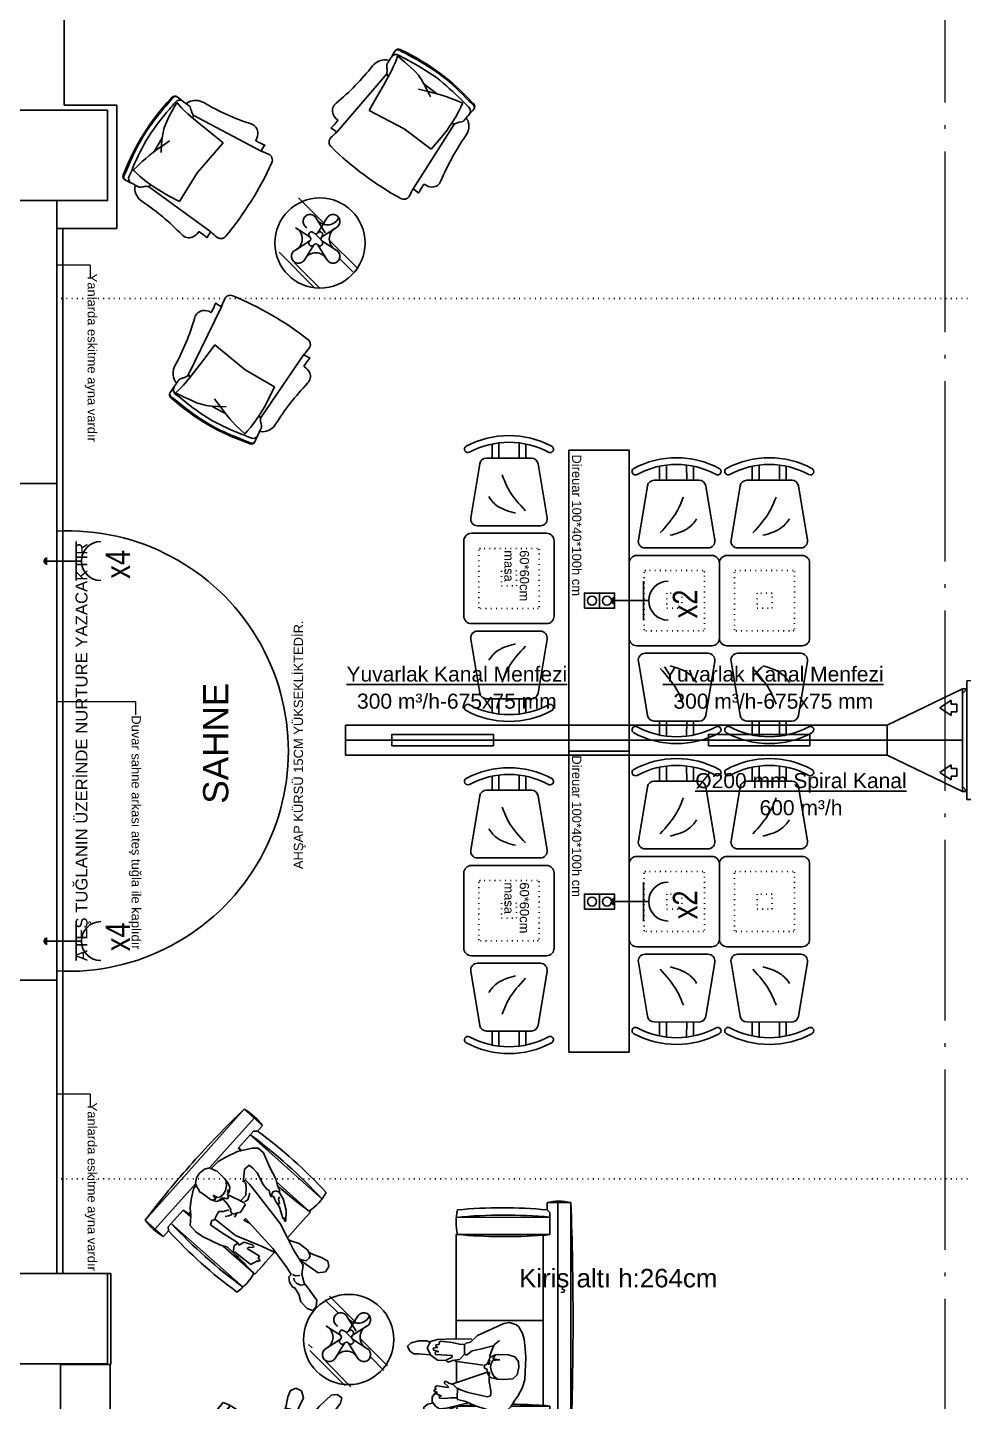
# Model space of a CAD drawing. Header units: millimetres. Extents: x 73043 to 76287, y 20714 to 23249.
# Drawn here: x 73835 to 74457, y 21350 to 22264 of the extents above; entities that cross this region are included whole.
import ezdxf

# ---------------------------------------------------------------- set-up
doc = ezdxf.new("R2010")
doc.units = ezdxf.units.MM
for name, pattern in [('ACAD_ISO04W100', [30.5, 24, -3, 0.5, -3]), ('ACAD_ISO07W100', [3.5, 0.5, -3]), ('AM_ISO08W050', [18, 12, -1.5, 3, -1.5]), ('DUZ', [0])]:
    doc.linetypes.add(name, pattern=pattern)
doc.layers.get('0').update_dxf_attribs({"color": 252})
for name, color, linetype, lineweight in [('-M-HT-EGZOZ MENFEZ', 241, 'Continuous', 30), ('-VV-EMIS-KANALI', 12, 'Continuous', 30), ('a_yazı', 252, 'Continuous', 9), ('E-Elektrik Yazı', 252, 'Continuous', 25), ('E-Priz', 252, 'Continuous', 25), ('Layer3', 252, 'Continuous', 18), ('ölçü', 252, 'DUZ', 13)]:
    doc.layers.add(name, color=color, linetype=linetype, lineweight=lineweight)
for name, color, linetype in [('-M-HT-MENFEZ YAZI', 7, 'Continuous'), ('A_WALL_BLOK-15', 252, 'Continuous'), ('Alçıpan', 252, 'Continuous'), ('ARRANGE', 1, 'Continuous'), ('BASIS', 6, 'AM_ISO08W050'), ('DETAIL', 5, 'Continuous'), ('FIX', 11, 'Continuous'), ('KİRİŞ', 252, 'Continuous'), ('OUTLINE', 3, 'Continuous'), ('tefriş', 252, 'Continuous')]:
    doc.layers.add(name, color=color, linetype=linetype)
doc.styles.add('ARIEL50M', font='Arial.ttf', dxfattribs={"height": 25})
doc.styles.get("Standard").update_dxf_attribs({"font": 'Arial.ttf'})

# ---------------------------------------------------------------- blocks, each defined once
blk = doc.blocks.new('hjdjd')
at = {"layer": 'tefriş', "ltscale": 0.03}
blk.add_lwpolyline([(24836.22, 24631.7, 0.003233), (24836.32, 24630.78, 0.406498), (24839.06, 24628.56, -0.000001), (24843.87, 24628.99, -0.000003), (24846.68, 24629.24, -0.007204), (24847.4, 24627.52, 0.251903), (24856.14, 24622.44, -0.053419), (24890.41, 24617.76, 0.307004), (24897.13, 24620.01, 0.170268), (24898.77, 24625, -0.502371), (24899.22, 24625.51, -0.027921), (24905.52, 24624.92, 0.906518), (24905.6, 24625.54), (24905.58, 24628.94, 0.886473), (24905.6, 24629.57, 0.015111), (24910.88, 24628.64, 0.434298), (24915.64, 24632.27, 0.06918), (24915.64, 24690.01, 0.434298), (24910.88, 24693.64, 0.015111), (24905.6, 24692.71, 0.886473), (24905.58, 24693.34), (24905.6, 24696.74, 0.906518), (24905.52, 24697.36, -0.027921), (24899.22, 24696.77, -0.502371), (24898.77, 24697.28, 0.170268), (24897.13, 24702.27, 0.307004), (24890.41, 24704.51, -0.053419), (24856.14, 24699.84, 0.251903), (24847.4, 24694.76, -0.007204), (24846.68, 24693.04, -0.000003), (24843.87, 24693.29, -0.000001), (24839.06, 24693.72, 0.406498), (24836.32, 24691.5, 0.003233), (24836.22, 24690.57, 0.099527)], format="xyb", close=True, dxfattribs=at)
at = {"layer": 'tefriş'}
for points in [[(24838.83, 24693.73, 0.331708), (24836.94, 24691.36, -0.017281), (24836.05, 24684.51, 0.036067), (24833.91, 24661.14, 0.036067), (24836.05, 24637.77, -0.017281), (24836.94, 24630.92, 0.331708), (24838.83, 24628.55)], [(24843.7, 24693.31, 0.364358), (24839.99, 24690.19, -0.015143), (24839.17, 24683.99, 0.035973), (24837.07, 24661.14, 0.035973), (24839.17, 24638.29, -0.015143), (24839.99, 24632.09, 0.364358), (24843.7, 24628.97, 17.567185)], [(24855.32, 24687.27, -0.000314), (24855.32, 24687.31), (24855.32, 24687.31, 0.301974), (24853.78, 24689.64, -0.007109), (24853.56, 24689.74, -0.079222), (24852.45, 24690.47, -0.011585), (24851.82, 24691.08, 0.016462), (24851.36, 24691.51, 0.022534), (24849.9, 24692.68, 0.125305), (24849.59, 24692.81, 0.019532), (24848.61, 24692.9, -0.006956), (24846.68, 24693.04)], [(24846.68, 24629.24, -0.006956), (24848.61, 24629.37, 0.019532), (24849.59, 24629.47, 0.125305), (24849.9, 24629.6, 0.022534), (24851.36, 24630.77, 0.016462), (24851.82, 24631.2, -0.011585), (24852.45, 24631.81, -0.079222), (24853.56, 24632.54, -0.007109), (24853.78, 24632.64, 0.290452), (24855.32, 24634.86, 0.290452)]]:
    blk.add_lwpolyline(points, format="xyb", dxfattribs=at)
for points in [[(24849.64, 24656.73), (24847.14, 24661.5), (24845.24, 24665.32), (24843.85, 24668.58), (24842.86, 24671.69), (24842.17, 24675.03), (24841.68, 24679.01), (24841.28, 24684.01), (24840.86, 24690.44)], [(24881.33, 24683.95), (24870.78, 24685.26), (24862.17, 24686.35), (24855.81, 24687.2), (24851.21, 24687.87), (24847.91, 24688.46), (24845.4, 24689.03), (24843.22, 24689.66), (24840.86, 24690.44)], [(24854.57, 24689.11), (24905.6, 24692.71)], [(24877.27, 24658.03), (24881.33, 24683.95)], [(24850.3, 24666.15), (24848.09, 24660.94), (24846.38, 24656.86), (24845.06, 24653.56), (24844.02, 24650.7), (24843.12, 24647.93), (24842.26, 24644.91), (24841.32, 24641.29), (24840.24, 24636.98)], [(24877.39, 24635.58), (24877.27, 24658.03)], [(24840.24, 24636.98), (24841.05, 24636.79), (24843.03, 24636.36), (24846.14, 24635.8), (24850.34, 24635.26), (24855.61, 24634.84), (24861.91, 24634.67), (24869.21, 24634.88), (24877.39, 24635.58)], [(24854.57, 24633.17), (24905.6, 24629.57)]]:
    blk.add_lwpolyline(points, dxfattribs=at)
at = {"layer": 'tefriş', "flags": 128}
blk.add_lwpolyline([(24845.49, 24654.64), (24845.26, 24665.28)], dxfattribs=at)
at = {"layer": 'tefriş'}
blk.add_arc((24902.65, 24711.45), 14.69, 254.06852, 254.67829, dxfattribs=at)
blk = doc.blocks.new('ggggg')
at = {"layer": 'tefriş'}
for p, q in [((25374.25, 24354.79), (25374.24, 24364.1)), ((25378.75, 24354.79), (25378.74, 24364.84)), ((25392.25, 24354.79), (25392.24, 24364.84)), ((25396.75, 24354.79), (25396.74, 24364.1)), ((25366.12, 24351.02), (25360.12, 24314.99)), ((25400.43, 24354.81), (25370.56, 24354.78)), ((25410.88, 24314.99), (25404.88, 24351.05)), ((25364.56, 24309.75), (25406.44, 24309.75))]:
    blk.add_line(p, q, dxfattribs=at)
for centre, radius, start, end in [((25385.5, 24309.75), 60, 61.75562, 118.24927), ((25358.17, 24360.63), 2.25, 118.24927, 298.24927), ((25385.5, 24309.75), 55.5, 61.75562, 118.24927), ((25412.83, 24360.63), 2.25, 241.75562, 61.75562), ((25370.56, 24350.28), 4.5, 90.06094, 170.54195), ((25400.44, 24350.31), 4.5, 9.44956, 90.06094), ((25364.56, 24314.25), 4.5, 170.54195, 270), ((25406.44, 24314.25), 4.5, 270, 9.44956)]:
    blk.add_arc(centre, radius, start, end, dxfattribs=at)
at = {"layer": 'tefriş', "start_tangent": (0.747759, 0.66397)}
blk.add_spline([(25374.58, 24319.75), (25385.74, 24334.02), (25390.04, 24343.61)], degree=3, dxfattribs=at)
at = {"layer": 'tefriş', "start_tangent": (0.966303, 0.257408), "end_tangent": (0.502534, 0.864558)}
blk.add_spline([(25381.23, 24318.18), (25392.79, 24322.68), (25398.85, 24329.13)], degree=3, dxfattribs=at)
blk = doc.blocks.new('tekkdq')
at = {"layer": 'tefriş'}
for p, q in [((25452.87, 22305.08), (25448.84, 22300.4)), ((25456.25, 22306.53), (25452.87, 22305.08)), ((25458.99, 22304.11), (25456.25, 22306.53)), ((25459.53, 22300), (25458.99, 22304.11)), ((25447.87, 22295.24), (25445.29, 22290.73)), ((25448.84, 22300.4), (25447.87, 22295.24)), ((25453.67, 22290.74), (25459.53, 22300)), ((25365.74, 22243.5), (25411.05, 22288.58)), ((25442.06, 22286.86), (25441.9, 22283.48)), ((25441.9, 22283.48), (25443.51, 22281.87)), ((25444, 22290.73), (25442.06, 22286.86)), ((25445.29, 22290.73), (25444, 22290.73)), ((25445.45, 22286.38), (25445.12, 22284.45)), ((25446.74, 22287.99), (25445.45, 22286.38)), ((25449.31, 22289.28), (25446.74, 22287.99)), ((25452.38, 22289.12), (25449.31, 22289.28)), ((25450.6, 22282.2), (25451.73, 22288.16)), ((25451.73, 22288.16), (25453.67, 22290.74)), ((25399.31, 22260.35), (25418.7, 22279.74)), ((25418.7, 22279.74), (25419.19, 22280.23)), ((25419.61, 22280.23), (25427.03, 22272.8)), ((25433.26, 22266.58), (25424.9, 22274.93)), ((25440.93, 22277.03), (25432.39, 22263.98)), ((25443.51, 22281.87), (25440.93, 22277.03)), ((25446.25, 22283), (25444.32, 22282.03)), ((25445.92, 22265.6), (25451.73, 22276.23)), ((25449.15, 22283), (25446.25, 22283)), ((25451.73, 22276.23), (25450.6, 22282.2)), ((25450.72, 22273.22), (25461.53, 22281.79)), ((25461.53, 22281.79), (25466.49, 22281.37)), ((25468.22, 22274.38), (25464.29, 22271.72)), ((25466.49, 22281.37), (25468.88, 22278.03)), ((25468.88, 22278.03), (25468.22, 22274.38)), ((25405.9, 22265.2), (25401.93, 22261.23)), ((25407.25, 22264.94), (25405.9, 22265.2)), ((25406.84, 22260.66), (25405.9, 22265.2)), ((25412.57, 22269.93), (25407.25, 22264.94)), ((25417.08, 22273.8), (25412.57, 22269.93)), ((25415.31, 22263.01), (25423.2, 22268.65)), ((25418.85, 22272.68), (25417.08, 22273.8)), ((25419.82, 22272.68), (25418.85, 22272.68)), ((25420.95, 22271.87), (25419.82, 22272.68)), ((25422.56, 22271.87), (25420.95, 22271.87)), ((25422.24, 22269.62), (25423.37, 22271.71)), ((25423.2, 22268.65), (25422.24, 22269.62)), ((25423.37, 22271.71), (25422.56, 22271.87)), ((25434.53, 22267.26), (25425.26, 22262.3)), ((25442.21, 22257.06), (25445.92, 22265.6)), ((25449.5, 22272.15), (25449.6, 22272.18)), ((25449.6, 22272.18), (25453.98, 22273.45)), ((25455.41, 22266.32), (25450.03, 22261.78)), ((25453.98, 22273.45), (25456, 22271.7)), ((25456.79, 22269.94), (25455.41, 22266.32)), ((25456, 22271.7), (25456.79, 22269.94)), ((25458.78, 22269.43), (25456.27, 22267.94)), ((25464.29, 22271.72), (25458.78, 22269.43)), ((25397.58, 22259.78), (25385.98, 22253.33)), ((25401.93, 22261.23), (25397.58, 22259.78)), ((25398.7, 22251.56), (25409.02, 22258.65)), ((25409.3, 22259.1), (25406.84, 22260.66)), ((25425.26, 22262.3), (25407.89, 22254.08)), ((25409.02, 22258.65), (25409.3, 22259.1)), ((25409.3, 22259.1), (25410.15, 22260.43)), ((25410.15, 22260.43), (25413.37, 22258.82)), ((25413.37, 22258.82), (25418.85, 22260.75)), ((25415.95, 22262.36), (25415.31, 22263.01)), ((25419.49, 22262.36), (25415.95, 22262.36)), ((25418.85, 22260.75), (25419.82, 22261.72)), ((25419.82, 22261.72), (25419.49, 22262.36)), ((25432.39, 22263.98), (25423.2, 22252.86)), ((25438.02, 22247.71), (25442.21, 22257.06)), ((25442.38, 22257.45), (25453.04, 22246.79)), ((25444.61, 22259.69), (25442.86, 22258.56)), ((25450.03, 22261.78), (25444.61, 22259.69)), ((25348.66, 22240.37), (25360.16, 22251.87)), ((25360.16, 22251.87), (25363.65, 22248.38)), ((25363.65, 22248.38), (25363.52, 22245.72)), ((25381.79, 22250.1), (25378.24, 22245.59)), ((25385.98, 22253.33), (25381.79, 22250.1)), ((25391.77, 22245.92), (25398.7, 22251.56)), ((25407.89, 22254.08), (25395.32, 22242.7)), ((25423.2, 22252.86), (25415.23, 22243.03)), ((25423.02, 22225.95), (25438.02, 22247.71)), ((25458.34, 22241.49), (25450.91, 22248.92)), ((25418.48, 22170.55), (25348.66, 22240.37)), ((25383.54, 22218.03), (25354.93, 22246.64)), ((25363.52, 22245.72), (25374.1, 22235.14)), ((25374.1, 22235.14), (25378.95, 22239.99)), ((25377.86, 22238.21), (25374.1, 22235.14)), ((25374.1, 22235.14), (25377.86, 22237.79)), ((25377.86, 22237.79), (25379.04, 22236.61)), ((25378.24, 22245.59), (25378.74, 22242.61)), ((25378.74, 22242.61), (25379.03, 22238.98)), ((25379.03, 22238.98), (25379.04, 22233.83)), ((25392.9, 22243.18), (25391.77, 22245.92)), ((25395.32, 22242.7), (25392.9, 22243.18)), ((25395, 22242.05), (25396.61, 22239.15)), ((25396.61, 22239.15), (25397.73, 22237.38)), ((25397.73, 22237.38), (25400.95, 22237.7)), ((25400.95, 22237.7), (25404.5, 22236.74)), ((25404.34, 22240.77), (25401.92, 22240.93)), ((25406.27, 22239.8), (25404.34, 22240.77)), ((25405.63, 22237.87), (25407.08, 22239.64)), ((25405.95, 22236.58), (25405.63, 22237.87)), ((25407.08, 22239.64), (25412.23, 22238.67)), ((25409.66, 22239), (25408.21, 22241.73)), ((25412.23, 22238.67), (25415.78, 22233.84)), ((25414.13, 22244.09), (25418.17, 22246.65)), ((25414.13, 22244.09), (25415.23, 22243.03)), ((25437.35, 22220.08), (25457.85, 22240.59)), ((25439.63, 22241.91), (25438.17, 22236.91)), ((25440.11, 22244.65), (25439.63, 22241.91)), ((25440.76, 22243.68), (25440.11, 22244.65)), ((25441.08, 22246.26), (25440.76, 22243.68)), ((25441.07, 22231.44), (25442.53, 22239.01)), ((25442.05, 22246.26), (25441.08, 22246.26)), ((25442.53, 22239.01), (25442.05, 22246.26)), ((25457.85, 22240.59), (25458.34, 22241.08)), ((25379.04, 22233.83), (25379.95, 22228.37)), ((25392.66, 22229.18), (25388.22, 22225.29)), ((25396.76, 22230.61), (25392.66, 22229.18)), ((25393.79, 22229.57), (25392.66, 22229.18)), ((25393.79, 22229.57), (25396.33, 22229.13)), ((25396.33, 22229.13), (25394.7, 22226.4)), ((25399.66, 22229.97), (25396.76, 22230.61)), ((25398.32, 22229.83), (25400.93, 22228.31)), ((25401.77, 22228.55), (25399.66, 22229.97)), ((25401.11, 22229.49), (25403.85, 22232.87)), ((25403.85, 22229.33), (25401.77, 22228.55)), ((25403.85, 22232.87), (25405.95, 22236.58)), ((25404.73, 22228.65), (25403.85, 22229.33)), ((25404.2, 22226.46), (25404.73, 22228.65)), ((25414.33, 22232.07), (25405.14, 22227.07)), ((25413.04, 22230.78), (25416.26, 22227.56)), ((25415.78, 22233.84), (25414.33, 22232.07)), ((25415.13, 22231.91), (25417.55, 22230.78)), ((25417.55, 22230.78), (25419, 22226.43)), ((25466.69, 22232.93), (25421.61, 22187.63)), ((25433.18, 22229.66), (25432.37, 22227.57)), ((25434.46, 22226.44), (25433.04, 22229.3)), ((25434.79, 22229.34), (25433.18, 22229.66)), ((25435.27, 22231.11), (25434.79, 22229.34)), ((25436.24, 22233.37), (25435.27, 22231.11)), ((25437.05, 22234.5), (25436.24, 22233.37)), ((25438.17, 22236.91), (25437.05, 22234.5)), ((25437.39, 22234.6), (25438.29, 22234.52)), ((25438.29, 22233.37), (25437.88, 22231.49)), ((25437.88, 22231.49), (25438.54, 22230.02)), ((25438.29, 22234.52), (25438.29, 22233.37)), ((25438.54, 22226.77), (25441.07, 22231.44)), ((25379.95, 22228.37), (25381.97, 22221.39)), ((25381.97, 22221.39), (25383.8, 22219.12)), ((25384.35, 22220.78), (25383.38, 22217.88)), ((25385.48, 22222.55), (25384.35, 22220.78)), ((25388.22, 22225.29), (25385.48, 22223.52)), ((25385.48, 22223.52), (25385.48, 22222.55)), ((25394.7, 22226.4), (25397.28, 22228.17)), ((25397.28, 22228.17), (25399.32, 22227.77)), ((25399.32, 22227.77), (25401.23, 22226.41)), ((25401.23, 22226.41), (25403.13, 22223.69)), ((25403.13, 22223.69), (25403.81, 22220.56)), ((25403.81, 22220.56), (25403.6, 22216.95)), ((25405.62, 22224.33), (25404.2, 22226.46)), ((25404.41, 22225.05), (25405.06, 22223.09)), ((25404.98, 22219.18), (25405.94, 22221.75)), ((25405.94, 22221.75), (25405.62, 22224.33)), ((25416.74, 22219.66), (25415.93, 22219.18)), ((25416.26, 22227.56), (25416.9, 22223.05)), ((25416.9, 22223.05), (25416.74, 22219.66)), ((25416.74, 22217.73), (25419.15, 22220.47)), ((25419.15, 22220.47), (25423.02, 22225.95)), ((25428.18, 22221.12), (25424.79, 22213.22)), ((25430.6, 22224.5), (25428.18, 22221.12)), ((25432.05, 22225.31), (25430.6, 22224.5)), ((25432.37, 22227.57), (25432.05, 22225.31)), ((25436.4, 22225.8), (25434.46, 22226.44)), ((25438.54, 22226.77), (25436.4, 22225.8)), ((25436.88, 22217.9), (25437.85, 22222.41)), ((25437.85, 22222.41), (25438.98, 22226.12)), ((25438.98, 22226.12), (25438.33, 22227.09)), ((25383.38, 22217.88), (25384.35, 22214.33)), ((25384.35, 22214.33), (25386.44, 22211.27)), ((25386.44, 22211.27), (25389.82, 22208.86)), ((25396.59, 22209.83), (25397.72, 22210.63)), ((25397.72, 22210.63), (25398.04, 22210.31)), ((25398.04, 22210.31), (25400.3, 22212.89)), ((25400.3, 22212.89), (25402.88, 22215.79)), ((25402.88, 22215.79), (25403.6, 22216.95)), ((25403.6, 22216.95), (25404.98, 22219.18)), ((25415.29, 22217.25), (25415.13, 22218.7)), ((25415.13, 22218.7), (25416.74, 22217.73)), ((25416.12, 22213.25), (25415.29, 22217.25)), ((25416.46, 22210.31), (25416.12, 22213.25)), ((25419.63, 22207.74), (25416.46, 22210.31)), ((25424.79, 22213.22), (25422, 22209.99)), ((25433.33, 22210.16), (25436.88, 22217.9)), ((25389.82, 22208.86), (25393.21, 22208.05)), ((25393.21, 22208.05), (25396.59, 22209.83)), ((25424.75, 22176.82), (25393.36, 22208.21)), ((25394.25, 22208.6), (25394.53, 22208.36)), ((25394.53, 22208.36), (25399.15, 22204.21)), ((25399.15, 22204.21), (25404.48, 22201.72)), ((25404.48, 22201.72), (25412.38, 22198.23)), ((25422, 22209.99), (25419.63, 22207.74)), ((25429.78, 22200.17), (25433.33, 22210.16)), ((25412.38, 22198.23), (25422.37, 22196.63)), ((25413.25, 22195.99), (25414.58, 22197.88)), ((25414.77, 22197.85), (25413.25, 22195.99)), ((25413.25, 22195.99), (25414.86, 22197.6)), ((25423.83, 22185.41), (25413.25, 22195.99)), ((25422.37, 22196.63), (25426.23, 22196.95)), ((25426.23, 22196.95), (25429.78, 22200.17)), ((25426.49, 22185.53), (25423.83, 22185.41)), ((25429.98, 22182.05), (25426.49, 22185.53)), ((25418.48, 22170.55), (25429.98, 22182.05))]:
    blk.add_line(p, q, dxfattribs=at)
for centre, radius, start, end in [((25614.08, 22041.15), 325.06, 129.60692, 140.39308), ((25632.59, 22020.56), 347.73, 129.57793, 140.1234), ((25387.95, 22260.84), 36.1, 31.58033, 58.41967), ((25162.65, 22492.16), 332.69, 316.98546, 320.32145), ((25419.4, 22280.02), 0.296, 45, 135), ((25377.78, 22222.75), 34.03, 121.17755, 148.82245), ((25820.18, 22642.07), 619.43, 220.42878, 225), ((25378.07, 22238), 0.296, 130.67973, 225), ((25151.21, 22501.93), 347.73, 310.67973, 311.00486), ((25680.04, 21973.1), 347.73, 129.71491, 134.12673), ((25438.95, 22209.84), 36.1, 31.58033, 58.41967), ((25458.13, 22241.28), 0.296, 315, 45), ((25198.67, 22454.48), 347.73, 309.8766, 320.42207), ((25219.26, 22435.97), 325.06, 309.60692, 320.39308), ((25820.18, 22642.07), 619.43, 225, 229.57122), ((25400.86, 22199.67), 34.03, 301.17755, 328.82245)]:
    blk.add_arc(centre, radius, start, end, dxfattribs=at)
blk = doc.blocks.new('bbbbb')
at = {"layer": 'tefriş'}
for p, q in [((25647.8, 22387.8), (25647.8, 22383)), ((25663.65, 22387.8), (25647.8, 22387.8)), ((25655.01, 22387.8), (25655.01, 22231.33)), ((25663.65, 22387.8), (25663.65, 22231.33)), ((25587.43, 22378.03), (25649.72, 22378.2)), ((25647.8, 22383), (25649.72, 22381.25)), ((25649.72, 22381.25), (25649.72, 22366.67)), ((25567.16, 22371.25), (25565.85, 22369.38)), ((25565.85, 22369.38), (25565.85, 22367.31)), ((25565.85, 22367.31), (25568.48, 22365.25)), ((25571.29, 22372.56), (25567.16, 22371.25)), ((25576.36, 22371.25), (25571.29, 22372.56)), ((25571.48, 22363.75), (25573.54, 22366.56)), ((25573.54, 22366.56), (25576.36, 22368.44)), ((25586.87, 22366.94), (25576.36, 22371.25)), ((25576.36, 22368.44), (25580.86, 22367.88)), ((25580.86, 22367.88), (25588.18, 22366.19)), ((25588.24, 22366.67), (25587.57, 22366.67)), ((25588.18, 22366.19), (25594.93, 22364.69)), ((25601.1, 22366.67), (25588.24, 22366.67)), ((25599.62, 22366.19), (25593.81, 22363.57)), ((25607.69, 22368.81), (25599.62, 22366.19)), ((25613.88, 22369.75), (25607.69, 22368.81)), ((25621.39, 22369.19), (25613.88, 22369.75)), ((25623.64, 22366.94), (25621.39, 22369.19)), ((25626.41, 22362.63), (25623.64, 22366.94)), ((25649.72, 22366.67), (25623.82, 22366.67)), ((25645.02, 22366.19), (25649.72, 22366.67)), ((25649.72, 22366.67), (25645.31, 22365.9)), ((25645.31, 22365.9), (25645.31, 22253.23)), ((25568.48, 22365.25), (25571.48, 22364.5)), ((25571.48, 22360.57), (25571.48, 22363.75)), ((25573.73, 22357.57), (25571.48, 22360.57)), ((25574.86, 22357.57), (25572.79, 22356.63)), ((25572.79, 22356.63), (25572.79, 22355.69)), ((25573.92, 22358.5), (25573.73, 22357.94)), ((25573.73, 22357.94), (25574.86, 22357.57)), ((25577.67, 22359.63), (25573.92, 22358.5)), ((25576.36, 22361.32), (25575.98, 22360.19)), ((25575.98, 22360.19), (25577.67, 22359.63)), ((25579.92, 22361.5), (25576.36, 22361.32)), ((25583.86, 22361.13), (25579.92, 22361.5)), ((25587.99, 22361.08), (25583.86, 22361.13)), ((25588.37, 22362.25), (25587.99, 22361.13)), ((25587.99, 22361.13), (25588.18, 22354.57)), ((25593.81, 22363.57), (25588.37, 22362.25)), ((25590.24, 22355.69), (25595.31, 22357.57)), ((25595.31, 22357.57), (25604.32, 22359.44)), ((25604.32, 22359.44), (25608.07, 22360.38)), ((25608.07, 22360.38), (25609.76, 22360)), ((25609.76, 22360), (25610.32, 22359.07)), ((25610.32, 22359.07), (25610.51, 22356.25)), ((25628.33, 22360), (25626.41, 22362.63)), ((25631.39, 22354.19), (25628.33, 22360)), ((25572.79, 22355.69), (25574.11, 22355.5)), ((25574.11, 22355.5), (25573.17, 22354.19)), ((25573.17, 22354.19), (25574.48, 22353.07)), ((25574.48, 22353.07), (25581.99, 22354.19)), ((25582.18, 22353.63), (25579.36, 22351)), ((25579.36, 22351), (25579.74, 22350.25)), ((25579.74, 22350.25), (25580.86, 22350.25)), ((25580.86, 22350.25), (25582.55, 22351.38)), ((25581.99, 22354.19), (25582.18, 22353.63)), ((25582.55, 22351.38), (25585.36, 22352.13)), ((25607.51, 22344.26), (25584.43, 22351.94)), ((25585.36, 22352.13), (25588.16, 22355.09)), ((25587.49, 22336.9), (25587.68, 22350.86)), ((25588.18, 22354.57), (25590.24, 22355.69)), ((25609.94, 22347.44), (25608.63, 22345.57)), ((25610.51, 22356.25), (25609.38, 22350.44)), ((25609.38, 22350.44), (25609.38, 22347.26)), ((25614.91, 22348.67), (25609.94, 22347.44)), ((25612.5, 22346.54), (25614.91, 22348.67)), ((25619.14, 22348.94), (25614.91, 22348.67)), ((25625.14, 22348.38), (25619.14, 22348.94)), ((25627.96, 22345.76), (25625.14, 22348.38)), ((25632.98, 22348.94), (25631.39, 22354.19)), ((25633.62, 22333.94), (25632.98, 22348.94)), ((25605.25, 22339.38), (25586.49, 22336.76)), ((25606.19, 22341.26), (25606, 22340.13)), ((25606, 22340.13), (25606.75, 22339.01)), ((25607.88, 22342.01), (25606.19, 22341.26)), ((25606.75, 22339.01), (25607.88, 22338.63)), ((25608.63, 22345.57), (25607.69, 22342.76)), ((25607.69, 22342.76), (25607.88, 22342.01)), ((25607.88, 22338.63), (25608.82, 22336.76)), ((25608.9, 22343.78), (25609.83, 22345.63)), ((25609.83, 22336.09), (25609.06, 22339.01)), ((25610.19, 22340.57), (25610.77, 22343.84)), ((25610.58, 22338.26), (25610.19, 22340.57)), ((25611.83, 22336.16), (25610.58, 22338.26)), ((25610.77, 22343.84), (25612.5, 22346.54)), ((25629.08, 22340.88), (25627.96, 22345.76)), ((25628.9, 22336.94), (25629.08, 22340.88)), ((25556.47, 22330.01), (25554.97, 22326.82)), ((25559.28, 22331.88), (25556.47, 22330.01)), ((25562.29, 22331.88), (25559.28, 22331.88)), ((25569.98, 22332.44), (25562.29, 22331.88)), ((25570.54, 22332.63), (25568.1, 22328.13)), ((25574.86, 22336.01), (25570.54, 22332.63)), ((25572.23, 22329.45), (25572.04, 22327.95)), ((25575.8, 22330.2), (25572.23, 22329.45)), ((25573.73, 22332.26), (25573.36, 22331.32)), ((25573.36, 22331.32), (25573.54, 22330.38)), ((25573.54, 22330.38), (25575.8, 22330.2)), ((25584.8, 22332.82), (25573.73, 22332.26)), ((25580.86, 22336.19), (25574.86, 22336.01)), ((25582.36, 22337.32), (25581.05, 22336.76)), ((25581.05, 22336.76), (25581.05, 22335.82)), ((25581.05, 22335.82), (25584.8, 22333.94)), ((25584.99, 22336.19), (25582.36, 22337.32)), ((25584.8, 22333.94), (25584.8, 22332.82)), ((25589.49, 22335.63), (25584.99, 22336.19)), ((25592.87, 22332.07), (25589.49, 22335.63)), ((25594.18, 22332.63), (25592.87, 22332.07)), ((25592.87, 22332.07), (25592.87, 22325.88)), ((25598.12, 22329.82), (25594.18, 22332.63)), ((25603.38, 22328.7), (25598.12, 22329.82)), ((25608.82, 22336.76), (25609.94, 22333.94)), ((25609.57, 22333.57), (25611.07, 22329.45)), ((25609.94, 22333.94), (25613.58, 22332.56)), ((25611.07, 22329.45), (25612.57, 22325.88)), ((25611.73, 22335.19), (25616.5, 22335.85)), ((25613.58, 22332.56), (25611.73, 22335.19)), ((25616.5, 22335.85), (25611.83, 22336.16)), ((25613.58, 22332.56), (25617.45, 22332.26)), ((25617.45, 22332.26), (25622.14, 22332.44)), ((25622.14, 22332.44), (25626.46, 22333.76)), ((25626.46, 22333.76), (25628.9, 22336.94)), ((25633.17, 22328.32), (25633.62, 22333.94)), ((25554.97, 22326.82), (25557.41, 22324.57)), ((25557.41, 22324.57), (25562.66, 22323.26)), ((25562.66, 22323.26), (25567.73, 22323.07)), ((25567.73, 22323.07), (25570.12, 22324.1)), ((25568.1, 22328.13), (25570.35, 22323.63)), ((25570.35, 22323.63), (25574.86, 22322.32)), ((25572.04, 22327.95), (25572.98, 22327.76)), ((25572.98, 22327.76), (25575.23, 22327.57)), ((25575.23, 22327.57), (25573.92, 22326.82)), ((25573.92, 22326.82), (25573.92, 22325.88)), ((25573.92, 22325.88), (25576.17, 22325.51)), ((25574.86, 22322.32), (25585.36, 22321.76)), ((25576.17, 22325.51), (25575.98, 22324.57)), ((25575.98, 22324.57), (25576.73, 22323.45)), ((25576.73, 22323.45), (25584.61, 22324.38)), ((25584.61, 22324.38), (25589.49, 22325.32)), ((25585.36, 22321.76), (25597.75, 22322.13)), ((25587.28, 22252.75), (25587.28, 22321.82)), ((25589.49, 22325.32), (25593.18, 22325.58)), ((25592.87, 22325.88), (25594, 22324.76)), ((25594, 22324.76), (25596.81, 22324.01)), ((25596.81, 22324.01), (25601.5, 22319.51)), ((25612.01, 22326.45), (25603.38, 22328.7)), ((25612.57, 22325.88), (25616.14, 22322.88)), ((25631.37, 22318.33), (25632.65, 22322.13)), ((25632.65, 22322.13), (25633.17, 22328.32)), ((25601.5, 22319.51), (25619.14, 22311.64)), ((25619.14, 22311.64), (25622.89, 22311.07)), ((25622.89, 22311.07), (25627.53, 22312.63)), ((25627.53, 22312.63), (25629.12, 22313.95)), ((25629.12, 22313.95), (25631.37, 22318.33)), ((25645.31, 22309.72), (25587.28, 22309.72)), ((25587.28, 22252.75), (25587.28, 22262.99)), ((25587.28, 22252.75), (25587.28, 22260.06)), ((25588.24, 22252.46), (25587.57, 22252.46)), ((25649.72, 22252.46), (25588.24, 22252.46)), ((25645.02, 22252.94), (25649.72, 22252.46)), ((25649.72, 22252.46), (25645.31, 22253.23)), ((25649.72, 22237.88), (25649.72, 22252.46)), ((25587.43, 22241.1), (25649.72, 22240.94)), ((25647.8, 22236.13), (25649.72, 22237.88)), ((25647.8, 22231.33), (25647.8, 22236.13)), ((25663.65, 22231.33), (25647.8, 22231.33))]:
    blk.add_line(p, q, dxfattribs=at)
for centre, radius, start, end in [((25618.02, 22067.57), 316.83, 84.60692, 95.39308), ((25655.73, 22355.59), 33.17, 76.17755, 103.82245), ((23540.4, 22309.57), 2124.69, 357.88978, 2.11022), ((25622.47, 22374.83), 35.18, 166.58033, 193.41967), ((25619.46, 22040.62), 338.93, 84.8766, 95.42207), ((25587.57, 22366.38), 0.288, 90, 180), ((25619.46, 22704.15), 338.93, 264.71491, 266.64052), ((25619.46, 22704.15), 338.93, 270.8877, 274.32027), ((25645.02, 22365.9), 0.288, 0, 94.32027), ((25587.57, 22252.75), 0.288, 180, 270), ((25622.47, 22244.3), 35.18, 166.58033, 193.41967), ((25619.46, 21914.98), 338.93, 85.67973, 95.28509), ((25645.02, 22253.23), 0.288, 265.67973, 0), ((25619.46, 22578.51), 338.93, 264.57793, 275.1234), ((25618.02, 22551.56), 316.83, 264.60692, 275.39308), ((25655.73, 22263.54), 33.17, 256.17755, 283.82245)]:
    blk.add_arc(centre, radius, start, end, dxfattribs=at)
blk = doc.blocks.new('prz')
at = {"layer": 'tefriş'}
blk.add_line((29350.65, 22506.22), (29350.65, 22516.22), dxfattribs=at)
blk.add_lwpolyline([(29340.65, 22516.22), (29340.65, 22506.22), (29360.65, 22506.22), (29360.65, 22516.22), (29340.65, 22516.22)], dxfattribs=at)
for centre in [(29345.65, 22511.22), (29355.65, 22511.22)]:
    blk.add_circle(centre, 3, dxfattribs=at)
blk = doc.blocks.new('FDUM36KXE6F')
for p, q in [((-264.8, -422), (-239.5, -422)), ((-214.2, -496.5), (-264.8, -422)), ((-239.5, -384.8), (-239.5, -422)), ((-239.5, -384.8), (-188.9, -384.8)), ((-163.6, -422), (-214.2, -496.5)), ((-188.9, -422), (-188.9, -384.8)), ((-188.9, -422), (-163.6, -422)), ((188.9, -422), (163.6, -422)), ((163.6, -422), (214.2, -496.5)), ((239.5, -384.8), (188.9, -384.8)), ((188.9, -422), (188.9, -384.8)), ((214.2, -496.5), (264.8, -422)), ((239.5, -384.8), (239.5, -422)), ((264.8, -422), (239.5, -422))]:
    blk.add_line(p, q)
at = {"layer": 'ARRANGE', "color": 1, "linetype": 'Continuous'}
blk.add_circle((0, 0), 19.5, dxfattribs=at)
at = {"layer": 'BASIS', "color": 6, "linetype": 'AM_ISO08W050'}
for p, q in [((-393, 289.5), (-404.6, 289.5)), ((-393, 289.5), (-393, 301.1)), ((-393, 289.5), (-381.4, 289.5)), ((-393, 289.5), (-393, 277.9)), ((393, 289.5), (381.4, 289.5)), ((393, 289.5), (393, 301.1)), ((393, 289.5), (404.6, 289.5)), ((393, 289.5), (393, 277.9)), ((-393, -182.5), (-404.6, -182.5)), ((-393, -182.5), (-393, -170.9)), ((-393, -182.5), (-381.4, -182.5)), ((-393, -182.5), (-393, -194.1)), ((393, -182.5), (381.4, -182.5)), ((393, -182.5), (393, -170.9)), ((393, -182.5), (404.6, -182.5)), ((393, -182.5), (393, -194.1))]:
    blk.add_line(p, q, dxfattribs=at)
at = {"layer": 'DETAIL', "color": 5, "linetype": 'Continuous'}
for p, q in [((-425, 314.5), (-425, 295.5)), ((-395, 314.5), (-425, 314.5)), ((-425, 295.5), (-395, 295.5)), ((-425, 283.5), (-425, 264.5)), ((-425, 283.5), (-395, 283.5)), ((-422.7, 295.5), (-422.7, 314.5)), ((-422.7, 264.5), (-422.7, 283.5)), ((-395, 41.3), (-395, 317.5)), ((-395, 317.5), (395, 317.5)), ((-330, 347.5), (-331.2, 347.5)), ((-331.2, 347.5), (-331.2, 317.5)), ((-330, 317.5), (-330, 347.5)), ((-329.1, 317.5), (-299.1, 347.5)), ((-299.1, 347.5), (299.1, 347.5)), ((299.1, 347.5), (329.1, 317.5)), ((330, 337.5), (331.2, 337.5)), ((330, 317.5), (330, 337.5)), ((331.2, 317.5), (331.2, 337.5)), ((395, -239.7), (395, 317.5)), ((395, 314.5), (424.2, 314.5)), ((424.2, 295.5), (395, 295.5)), ((395, 283.5), (424.2, 283.5)), ((421.9, 295.5), (421.9, 314.5)), ((421.9, 270), (421.9, 283.5)), ((424.2, 295.5), (424.2, 314.5)), ((424.2, 270), (424.2, 283.5)), ((-425, 264.5), (-395, 264.5)), ((395, 270), (456, 270)), ((456, -30), (456, 270)), ((456.1, 121.2), (456.1, 10.9)), ((-395, -200.5), (-395, 50.3)), ((-395, 38.5), (395, 38.5)), ((395, 53.8), (417.5, 53.8)), ((417.5, 53.8), (417.5, -30)), ((233, -77.7), (233, -107.7)), ((313, -57.7), (253, -57.7)), ((333, -107.7), (333, -77.7)), ((395, -30), (456, -30)), ((399, -81.5), (395, -81.5)), ((399, -73), (444, -73)), ((399, -118), (399, -73)), ((444, -69), (602, -69)), ((444, -122), (444, -69)), ((602, -122), (602, -69)), ((602, -79.5), (659, -79.5)), ((659, -111.5), (659, -79.5)), ((-425, -157.5), (-425, -176.5)), ((-395, -157.5), (-425, -157.5)), ((-425, -176.5), (-395, -176.5)), ((-422.7, -176.5), (-422.7, -157.5)), ((253, -127.7), (313, -127.7)), ((399, -109.5), (395, -109.5)), ((395, -135.3), (408.5, -135.3)), ((395, -163.3), (408.5, -163.3)), ((414, -176.5), (395, -176.5)), ((414, -179.8), (395, -179.8)), ((399, -118), (444, -118)), ((408.5, -163.3), (408.5, -135.3)), ((408.5, -137.7), (413.3, -137.7)), ((408.5, -161), (413.3, -161)), ((413.3, -161), (413.3, -137.7)), ((415, -147.2), (413.3, -147.2)), ((415, -159.8), (413.3, -159.8)), ((414, -212.5), (414, -172.5)), ((442, -172.5), (414, -172.5)), ((415, -166.5), (415, -140.5)), ((433, -140.5), (415, -140.5)), ((433, -166.5), (415, -166.5)), ((422.7, -172.5), (422.7, -166.5)), ((425, -172.5), (425, -166.5)), ((433, -166.5), (433, -140.5)), ((442, -212.5), (442, -172.5)), ((444, -122), (602, -122)), ((602, -111.5), (659, -111.5)), ((-425, -188.5), (-425, -207.5)), ((-425, -188.5), (-395, -188.5)), ((-425, -207.5), (-396.7, -207.5)), ((-422.7, -207.5), (-422.7, -188.5)), ((-396.7, -200.5), (-396.7, -240.5)), ((-396.7, -200.5), (-354.7, -200.5)), ((-396.7, -240.5), (-354.7, -240.5)), ((-395, -317.5), (-395, -240.5)), ((-354.7, -200.5), (-354.7, -240.5)), ((354.5, -239.7), (396.5, -239.7)), ((354.5, -279.7), (354.5, -239.7)), ((414, -205.2), (395, -205.2)), ((395, -207.5), (414, -207.5)), ((396.5, -279.7), (396.5, -239.7)), ((414, -212.5), (442, -212.5)), ((-395, -317.5), (395, -317.5)), ((-341.2, -317.5), (-341.2, -347.5)), ((-340, -347.5), (-341.2, -347.5)), ((-340, -317.5), (-340, -347.5)), ((-309.1, -347.5), (-339.1, -317.5)), ((-309.1, -347.5), (309.1, -347.5)), ((339.1, -317.5), (309.1, -347.5)), ((340, -317.5), (340, -347.5)), ((340, -347.5), (341.2, -347.5)), ((341.2, -347.5), (341.2, -317.5)), ((354.5, -279.7), (396.5, -279.7)), ((395, -317.5), (395, -279.7))]:
    blk.add_line(p, q, dxfattribs=at)
for centre, start, end in [((253, -77.7), 90, 180), ((313, -77.7), 0, 90), ((253, -107.7), 180, 270), ((313, -107.7), 270, 0)]:
    blk.add_arc(centre, 20, start, end, dxfattribs=at)
at = {"layer": 'FIX', "color": 11, "linetype": 'Continuous'}
for centre in [(-393, 289.5), (393, 289.5), (-393, -182.5), (393, -182.5)]:
    blk.add_circle(centre, 6, dxfattribs=at)
at = {"layer": 'OUTLINE', "color": 3, "linetype": 'Continuous'}
for p, q in [((-395, 317.5), (-395, -317.5)), ((395, 317.5), (-395, 317.5)), ((-331.2, 317.5), (-331.2, 347.5)), ((-331.2, 347.5), (331.2, 347.5)), ((331.2, 317.5), (331.2, 347.5)), ((395, -317.5), (395, 317.5)), ((-395, -317.5), (395, -317.5)), ((-341.2, -317.5), (-341.2, -347.5)), ((-341.2, -347.5), (341.2, -347.5)), ((341.2, -347.5), (341.2, -317.5))]:
    blk.add_line(p, q, dxfattribs=at)

msp = doc.modelspace()

# ---------------------------------------------------------------- linework, layer by layer
at = {"layer": '-M-HT-EGZOZ MENFEZ', "color": 30}
for points in [[(74077.02, 21786.16), (74144.52, 21786.16), (74144.52, 21793.66), (74077.02, 21793.66)], [(74287.39, 21786.16), (74354.89, 21786.16), (74354.89, 21793.66), (74287.39, 21793.66)]]:
    msp.add_lwpolyline(points, close=True, dxfattribs=at)
at = {"layer": '-VV-EMIS-KANALI'}
for p, q in [((74406.28, 21799.91), (74456.26, 21824.03)), ((74406.28, 21799.91), (74046.28, 21799.91)), ((74046.28, 21799.91), (74046.28, 21779.91)), ((74406.28, 21799.91), (74406.28, 21779.91)), ((74046.28, 21779.91), (74406.28, 21779.91)), ((74406.28, 21779.91), (74456.3, 21755.79))]:
    msp.add_line(p, q, dxfattribs=at)
at = {"layer": 'A_WALL_BLOK-15', "linetype": 'ByBlock'}
msp.add_line((73608.17, 21960.35), (73854.17, 21960.35), dxfattribs=at)
at = {"layer": 'a_yazı'}
for p, q in [((73876.33, 22105.61), (73854.76, 22105.61)), ((73876.33, 22105.61), (73876.33, 22097.08)), ((73906.54, 21815.34), (73854.76, 21815.34)), ((73906.54, 21815.34), (73906.54, 21806.81)), ((73876.33, 21554.63), (73854.76, 21554.63)), ((73876.33, 21554.63), (73876.33, 21546.1))]:
    msp.add_line(p, q, dxfattribs=at)
at = {"layer": 'Alçıpan'}
for p, q in [((73859.17, 22950.35), (73859.17, 22211.85)), ((73859.17, 22211.85), (73894.17, 22211.85)), ((73894.17, 22211.85), (73894.17, 22129.85)), ((73854.17, 22148.54), (73854.17, 21435.35)), ((73894.17, 22129.85), (73854.17, 22129.85)), ((73890.17, 21435.35), (73890.17, 21374.85)), ((73890.17, 21374.85), (73856.67, 21374.85)), ((73889.67, 21374.85), (73889.67, 20974.35))]:
    msp.add_line(p, q, dxfattribs=at)
at = {"layer": 'Alçıpan', "linetype": 'ACAD_ISO07W100'}
for p, q in [((74652.17, 22083.36), (73854.17, 22083.36)), ((74652.17, 21498.36), (73854.17, 21498.36))]:
    msp.add_line(p, q, dxfattribs=at)
at = {"layer": 'Alçıpan'}
msp.add_lwpolyline([(73787.95, 22208.54), (73887.95, 22208.54), (73887.95, 22148.54), (73787.95, 22148.54)], close=True, dxfattribs=at)
for points in [[(73854.17, 21630.35), (73824.17, 21630.35)], [(73890.17, 21435.35), (73787.95, 21435.35), (73787.95, 21375.35), (73887.95, 21375.35), (73887.95, 21435.35)], [(73856.67, 21375.35), (73856.67, 20950.35), (73821.67, 20950.35), (73821.67, 21375.35)]]:
    msp.add_lwpolyline(points, dxfattribs=at)
at = {"layer": 'E-Priz'}
for p, q in [((73867.16, 21921.87), (73867.16, 21895.95)), ((73870.6, 21908.91), (73847.92, 21908.91)), ((74244.3, 21895.56), (74244.3, 21869.64)), ((74247.74, 21882.6), (74225.06, 21882.6)), ((74244.3, 21695.56), (74244.3, 21669.64)), ((74247.74, 21682.6), (74225.06, 21682.6)), ((73867.16, 21643.33), (73867.16, 21669.25)), ((73870.6, 21656.29), (73847.92, 21656.29))]:
    msp.add_line(p, q, dxfattribs=at)
at = {"layer": 'E-Priz', "color": 4, "const_width": 2.59}
for points in [[(73847.92, 21910.2, 1), (73847.92, 21907.61, 1)], [(74225.06, 21883.89, 1), (74225.06, 21881.3, 1)], [(74225.06, 21683.89, 1), (74225.06, 21681.3, 1)], [(73847.92, 21654.99, -1), (73847.92, 21657.58, -1)]]:
    msp.add_lwpolyline(points, format="xyb", dxfattribs=at)
at = {"layer": 'E-Priz'}
for centre in [(73883.56, 21908.91), (74260.7, 21882.6), (74260.7, 21682.6), (73883.56, 21656.29)]:
    msp.add_arc(centre, 12.96, 90, 270, dxfattribs=at)
at = {"layer": 'KİRİŞ', "color": 3}
msp.add_line((74456.28, 21789.91), (74046.28, 21789.91), dxfattribs=at)
at = {"layer": 'Layer3', "linetype": 'ACAD_ISO04W100', "ltscale": 5}
msp.add_line((74444.62, 23248.58), (74444.62, 20714.44), dxfattribs=at)
at = {"layer": 'tefriş'}
for p, q in [((74015.01, 22150.34), (74032.97, 22132.38)), ((74012.85, 22130.49), (74022.41, 22124.44)), ((74032.72, 22127.05), (74026.73, 22136.76)), ((74027.79, 22127.05), (74033.78, 22136.76)), ((74030.4, 22124.44), (74039.96, 22130.49)), ((74022.41, 22121.67), (74012.85, 22115.62)), ((74025.02, 22119.05), (74019.03, 22109.34)), ((74025.7, 22126.57), (74029.92, 22122.35)), ((74027.79, 22119.05), (74033.78, 22109.34)), ((74030.4, 22121.67), (74039.96, 22115.62)), ((74035.42, 22122.23), (74053.69, 22103.96)), ((74002.02, 22114.15), (74025.2, 22090.97)), ((74042.26, 22110.01), (74051.31, 22100.95)), ((74012.36, 22107.04), (74029.3, 22090.1)), ((74194.75, 21582.6), (74194.75, 21982.6)), ((74032.45, 21417.97), (74041.46, 21408.95)), ((74035.46, 21420.34), (74053.42, 21402.38)), ((74053.16, 21397.06), (74047.17, 21406.77)), ((74048.24, 21397.06), (74054.22, 21406.77)), ((74033.29, 21400.49), (74042.85, 21394.44)), ((74050.85, 21394.44), (74060.4, 21400.49)), ((74042.85, 21391.67), (74033.29, 21385.62)), ((74045.46, 21389.06), (74039.47, 21379.35)), ((74046.14, 21396.57), (74050.36, 21392.35)), ((74048.24, 21389.06), (74054.22, 21379.35)), ((74050.85, 21391.67), (74060.4, 21385.62)), ((74055.87, 21392.23), (74074.13, 21373.97)), ((74021.6, 21388.25), (74023.91, 21385.94)), ((74022.46, 21384.15), (74045.64, 21360.97)), ((74062.7, 21380.01), (74071.76, 21370.95)), ((74032.8, 21377.05), (74049.74, 21360.1))]:
    msp.add_line(p, q, dxfattribs=at)
for points in [[(73858.17, 22129.85), (73858.17, 21435.35)], [(74194.75, 21982.6), (74234.75, 21982.6)], [(74234.75, 21982.6), (74234.75, 21582.6), (74194.75, 21582.6)], [(74194.75, 21782.6), (74234.75, 21782.6)]]:
    msp.add_lwpolyline(points, dxfattribs=at)
at = {"layer": 'tefriş', "color": 217, "true_color": 0x93278f}
for points in [[(74179.83, 21927.34), (74129.83, 21927.34, 0.414214), (74124.83, 21922.34), (74124.83, 21872.34, 0.414214), (74129.83, 21867.34), (74179.83, 21867.34, 0.414214), (74184.83, 21872.34), (74184.83, 21922.34, 0.414214)], [(74349.75, 21912.6), (74299.75, 21912.6, 0.414214), (74294.75, 21907.6), (74294.75, 21857.6, 0.414214), (74299.75, 21852.6), (74349.75, 21852.6, 0.414214), (74354.75, 21857.6), (74354.75, 21907.6, 0.414214)], [(74349.75, 21712.6), (74299.75, 21712.6, 0.414214), (74294.75, 21707.6), (74294.75, 21657.6, 0.414214), (74299.75, 21652.6), (74349.75, 21652.6, 0.414214), (74354.75, 21657.6), (74354.75, 21707.6, 0.414214)], [(74179.83, 21706.57), (74129.83, 21706.57, 0.414214), (74124.83, 21701.57), (74124.83, 21651.57, 0.414214), (74129.83, 21646.57), (74179.83, 21646.57, 0.414214), (74184.83, 21651.57), (74184.83, 21701.57, 0.414214)]]:
    msp.add_lwpolyline(points, format="xyb", close=True, dxfattribs=at)
at = {"layer": 'tefriş', "color": 217, "linetype": 'ACAD_ISO07W100', "true_color": 0x93278f}
for points in [[(74173.83, 21917.34), (74135.83, 21917.34, 0.414214), (74134.83, 21916.34), (74134.83, 21878.34, 0.414214), (74135.83, 21877.34), (74173.83, 21877.34, 0.414214), (74174.83, 21878.34), (74174.83, 21916.34, 0.414214)], [(74283.75, 21902.6), (74245.75, 21902.6, 0.414214), (74244.75, 21901.6), (74244.75, 21863.6, 0.414214), (74245.75, 21862.6), (74283.75, 21862.6, 0.414214), (74284.75, 21863.6), (74284.75, 21901.6, 0.414214)], [(74343.75, 21902.6), (74305.75, 21902.6, 0.414214), (74304.75, 21901.6), (74304.75, 21863.6, 0.414214), (74305.75, 21862.6), (74343.75, 21862.6, 0.414214), (74344.75, 21863.6), (74344.75, 21901.6, 0.414214)], [(74283.75, 21702.6), (74245.75, 21702.6, 0.414214), (74244.75, 21701.6), (74244.75, 21663.6, 0.414214), (74245.75, 21662.6), (74283.75, 21662.6, 0.414214), (74284.75, 21663.6), (74284.75, 21701.6, 0.414214)], [(74343.75, 21702.6), (74305.75, 21702.6, 0.414214), (74304.75, 21701.6), (74304.75, 21663.6, 0.414214), (74305.75, 21662.6), (74343.75, 21662.6, 0.414214), (74344.75, 21663.6), (74344.75, 21701.6, 0.414214)], [(74173.83, 21696.57), (74135.83, 21696.57, 0.414214), (74134.83, 21695.57), (74134.83, 21657.57, 0.414214), (74135.83, 21656.57), (74173.83, 21656.57, 0.414214), (74174.83, 21657.57), (74174.83, 21695.57, 0.414214)]]:
    msp.add_lwpolyline(points, format="xyb", close=True, dxfattribs=at)
at = {"layer": 'tefriş', "color": 217, "true_color": 0x93278f}
for points in [[(74294.75, 21907.6, 0.414214), (74289.75, 21912.6), (74239.75, 21912.6, 0.414214), (74234.75, 21907.6)], [(74234.75, 21857.6, 0.414214), (74239.75, 21852.6), (74289.75, 21852.6, 0.414214), (74294.75, 21857.6)], [(74294.75, 21707.6, 0.414214), (74289.75, 21712.6), (74239.75, 21712.6, 0.414214), (74234.75, 21707.6)], [(74234.75, 21657.6, 0.414214), (74239.75, 21652.6), (74289.75, 21652.6, 0.414214), (74294.75, 21657.6)]]:
    msp.add_lwpolyline(points, format="xyb", dxfattribs=at)
at = {"layer": 'tefriş', "color": 217, "linetype": 'ACAD_ISO07W100', "true_color": 0x93278f}
for points in [[(74159.83, 21902.34), (74149.83, 21902.34), (74149.83, 21892.34), (74159.83, 21892.34)], [(74269.75, 21887.6), (74259.75, 21887.6), (74259.75, 21877.6), (74269.75, 21877.6)], [(74329.75, 21887.6), (74319.75, 21887.6), (74319.75, 21877.6), (74329.75, 21877.6)], [(74159.83, 21681.57), (74149.83, 21681.57), (74149.83, 21671.57), (74159.83, 21671.57)], [(74269.75, 21687.6), (74259.75, 21687.6), (74259.75, 21677.6), (74269.75, 21677.6)], [(74329.75, 21687.6), (74319.75, 21687.6), (74319.75, 21677.6), (74329.75, 21677.6)]]:
    msp.add_lwpolyline(points, close=True, dxfattribs=at)
at = {"layer": 'tefriş'}
for centre in [(74029.18, 22120.28), (74048.25, 21391.53)]:
    msp.add_circle(centre, 30, dxfattribs=at)
for centre, radius, start, end in [((74022.64, 22134.62), 4.63, 27.66045, 243.2345), ((74037.88, 22134.62), 4.63, 296.7655, 152.33955), ((74009.1, 22123.05), 8.33, 296.7655, 63.2345), ((74034.11, 22140.63), 8.33, 207.66045, 332.33955), ((74043.71, 22123.05), 8.33, 116.7655, 243.2345), ((74023.63, 22125.83), 1.85, 41.40962, 228.59038), ((74023.63, 22120.28), 1.85, 131.40962, 318.59038), ((74021.18, 22123.05), 1.85, 311.40962, 48.59038), ((74026.41, 22128.28), 1.85, 221.40962, 318.59038), ((74026.41, 22117.83), 1.85, 41.40962, 138.59038), ((74029.18, 22125.83), 1.85, 311.40962, 138.59038), ((74029.18, 22120.28), 1.85, 221.40962, 48.59038), ((74031.63, 22123.05), 1.85, 131.40962, 228.59038), ((74014.93, 22111.49), 4.63, 116.7655, 332.33955), ((74026.41, 22105.48), 8.33, 27.66045, 152.33955), ((74037.88, 22111.49), 4.63, 207.66045, 63.2345), ((73861.82, 21782.6), 146.35, 267.00208, 92.99792), ((74043.08, 21404.62), 4.63, 27.66045, 243.2345), ((74054.55, 21410.63), 8.33, 207.66045, 332.33955), ((74058.32, 21404.62), 4.63, 296.7655, 152.33955), ((74029.55, 21393.06), 8.33, 296.7655, 63.2345), ((74044.07, 21395.83), 1.85, 41.40962, 228.59038), ((74049.62, 21395.83), 1.85, 311.40962, 138.59038), ((74064.15, 21393.06), 8.33, 116.7655, 243.2345), ((74044.07, 21390.28), 1.85, 131.40962, 318.59038), ((74041.63, 21393.06), 1.85, 311.40962, 48.59038), ((74046.85, 21398.28), 1.85, 221.40962, 318.59038), ((74046.85, 21387.83), 1.85, 41.40962, 138.59038), ((74049.62, 21390.28), 1.85, 221.40962, 48.59038), ((74052.07, 21393.06), 1.85, 131.40962, 228.59038), ((74035.38, 21381.49), 4.63, 116.7655, 332.33955), ((74046.85, 21375.48), 8.33, 27.66045, 152.33955), ((74058.32, 21381.49), 4.63, 207.66045, 63.2345)]:
    msp.add_arc(centre, radius, start, end, dxfattribs=at)

# ---------------------------------------------------------------- block references
at = {"xscale": 0.1, "yscale": 0.1, "zscale": 0.1, "rotation": 270.0353724405126}
msp.add_blockref('FDUM36KXE6F', (74491.03, 21789.93), dxfattribs=at)
at = {"layer": 'tefriş', "xscale": -1, "rotation": 53.41602045230974}
msp.add_blockref('hjdjd', (108711.97, 27475.95), dxfattribs=at)
at = {"layer": 'tefriş'}
for p, rotation in [((39780.98, 14451.01), 327.9794067112605), ((82782.19, -11866.99), 59.80856787212259)]:
    msp.add_blockref('hjdjd', p, dxfattribs=dict(at, rotation=rotation))
at = {"layer": 'ölçü', "xscale": -1}
for name, p, rotation in [('ggggg', (99540.34, -2377.42), 359.9999999997619), ('prz', (44864.41, 44393.81), 180), ('ggggg', (48880.74, 46157.35), 180), ('ggggg', (48942.39, 46157.35), 180), ('ggggg', (99540.34, -2598.18), 359.9999999997619), ('prz', (44864.41, 44193.81), 180), ('ggggg', (48880.74, 45957.35), 180), ('ggggg', (48942.39, 45957.35), 180), ('tekkdq', (47352.9, 42249.43), 183.2262156312533), ('bbbbb', (48532.37, 43713.8), 180), ('tekkdq', (57523.41, -8188.52), 282.0120468801181)]:
    msp.add_blockref(name, p, dxfattribs=dict(at, rotation=rotation))
at = {"layer": 'ölçü'}
for p in [(48880.74, -2392.16), (48942.39, -2392.16), (48880.74, -2592.16), (48942.39, -2592.16)]:
    msp.add_blockref('ggggg', p, dxfattribs=at)
at = {"layer": 'ölçü', "rotation": 180.0000000002381}
for p in [(99540.34, 46172.09), (99540.34, 45951.32)]:
    msp.add_blockref('ggggg', p, dxfattribs=at)

# ---------------------------------------------------------------- texts
at = {"layer": '-M-HT-MENFEZ YAZI', "char_height": 10, "attachment_point": 5, "line_spacing_factor": 1.08}
for s, insert in [('\\pxqc;{\\LYuvarlak Kanal Menfezi\\P\\pq*;}300 m³/h-675x75 mm', (74120.2, 21824.72, 0)), ('\\pxqc;{\\LYuvarlak Kanal Menfezi\\P\\pq*;}300 m³/h-675x75 mm', (74330.58, 21824.72, 0)), ('\\pxqc;{\\L%%C200 mm Spiral Kanal\\P\\pq*;}600 m³/h', (74348.98, 21753.91, 0))]:
    msp.add_mtext(s, dxfattribs=dict(at, insert=insert))
at = {"layer": 'a_yazı', "style": 'ARIEL50M'}
for s, height, rotation, p in [('Yanlarda eskitme ayna vardır', 6.1534, 270, (73874.72, 22099.92)), ('Direuar 100*40*100h cm', 6.1534, 270, (74196.83, 21979.77)), ('ATEŞ TUĞLANIN ÜZERİNDE NURTURE YAZACAKTIR', 7.9428, 90, (73874.64, 21643.05)), ('AHŞAP KÜRSÜ 15CM YÜKSEKLİKTEDİR.', 6.1534, 90, (74017.95, 21704.17)), ('SAHNE', 16.695, 90, (73968.22, 21747.64)), ('Duvar sahne arkası ateş tuğla ile kaplıdır', 6.1534, 270, (73903.96, 21806.43)), ('Direuar 100*40*100h cm', 6.1534, 270, (74196.83, 21779.77)), ('Yanlarda eskitme ayna vardır', 6.1534, 270, (73874.72, 21548.94))]:
    msp.add_text(s, height=height, rotation=rotation, dxfattribs=at).set_placement(p)
msp.add_text('Kiriş altı h:264cm', height=12.3068, dxfattribs=at).set_placement((74161.58, 21426.15))
at = {"layer": 'a_yazı', "char_height": 6.1534, "attachment_point": 1, "rotation": 270, "style": 'ARIEL50M'}
for insert in [(74168.19, 21916.12), (74168.19, 21695.35)]:
    msp.add_mtext_dynamic_manual_height_columns('60*60cm masa', width=31.653, gutter_width=12.5, heights=[0], dxfattribs=dict(at, insert=insert))
at = {"layer": 'E-Elektrik Yazı', "style": 'ARIEL50M', "width": 0.8}
for s, p in [('x4', (73902.84, 21897.17)), ('x2', (74279.98, 21870.86)), ('x2', (74279.98, 21670.86)), ('x4', (73902.84, 21649.64))]:
    msp.add_text(s, height=16.2, rotation=90, dxfattribs=at).set_placement(p)

doc.saveas('drawing.dxf')
